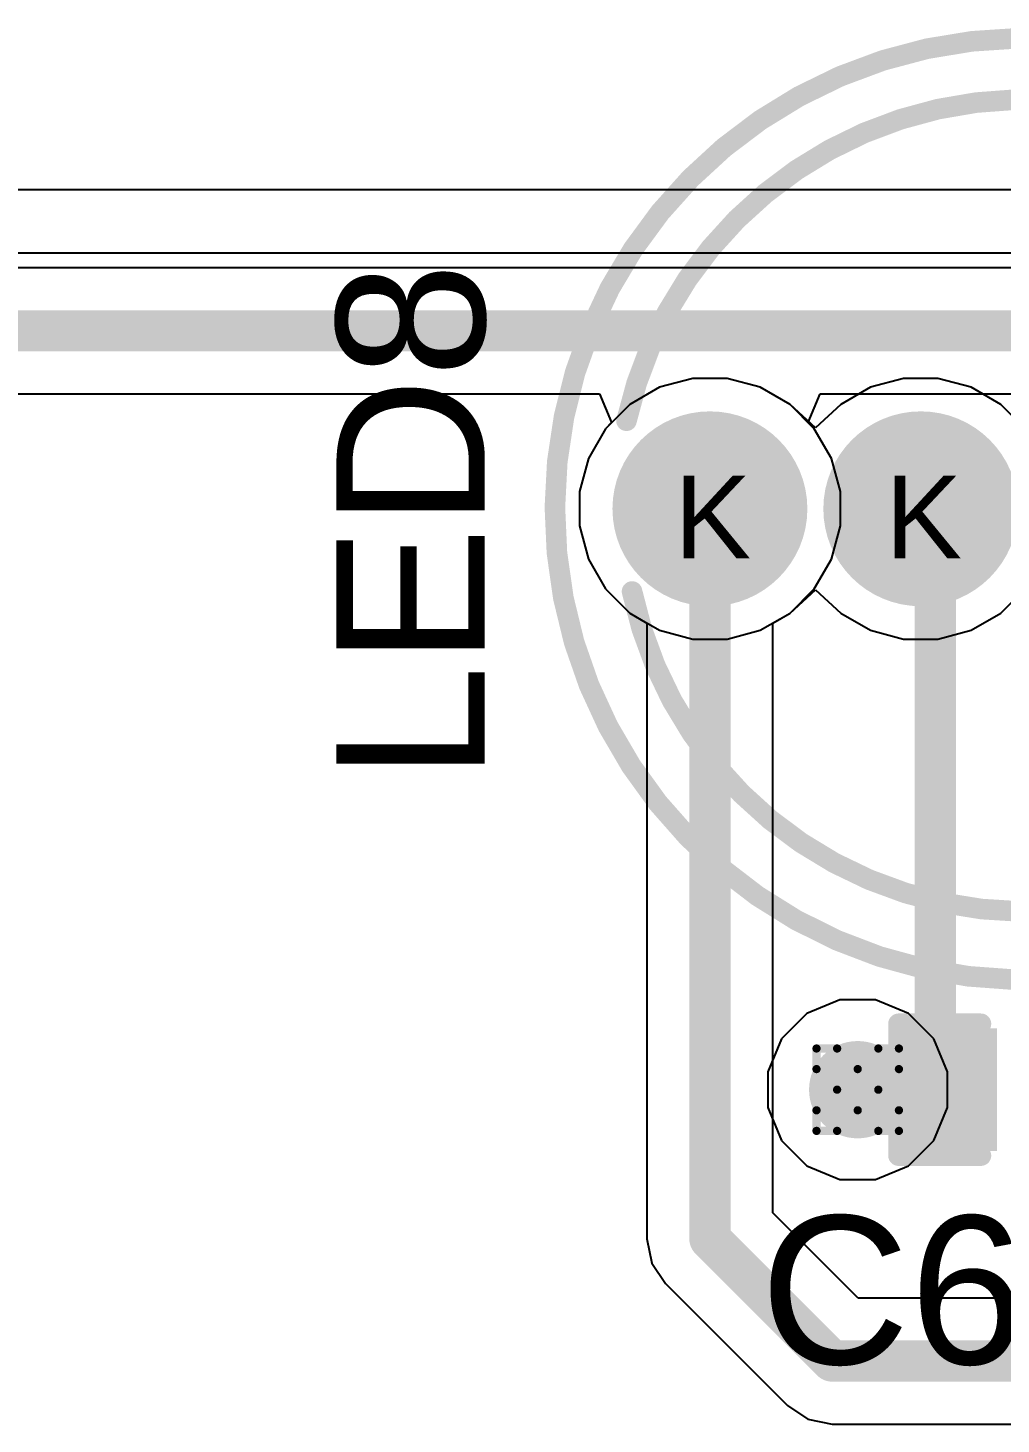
# Model space of a CAD drawing. Header units: inches. Extents: x -11 to 5379, y 0 to 5429.
# Drawn here: x 32.36 to 38.36, y 59.12 to 67.73 of the extents above; entities that cross this region are included whole.
import ezdxf

# ---------------------------------------------------------------- set-up
doc = ezdxf.new("R2010")
doc.units = ezdxf.units.IN
for name, color, linetype in [('Bottom Layer', 5, 'Continuous'), ('Bottom Solder', 6, 'Continuous'), ('Drill Drawing', 1, 'Continuous'), ('GND', 16, 'Continuous'), ('Multi-Layer', 9, 'Continuous'), ('Pad Holes', 156, 'Continuous'), ('PWR', 76, 'Continuous'), ('Top Layer', 1, 'Continuous'), ('Top Overlay', 2, 'Continuous'), ('Top Paste', 8, 'Continuous'), ('Top Solder', 216, 'Continuous'), ('Via Holes', 16, 'Continuous')]:
    doc.layers.add(name, color=color, linetype=linetype)
doc.styles.add('Arial', font='', dxfattribs={"height": 0.2})
doc.styles.get('Arial').set_extended_font_data('Arial')

# ---------------------------------------------------------------- blocks, each defined once
blk = doc.blocks.new('WS2812D_F5_496')
at = {"layer": 'Bottom Layer'}
h = blk.add_hatch(color=5, dxfattribs=at)
edge = h.paths.add_edge_path()
edge.add_arc((-1.95, 0), 0.55, 0, 360)
h = blk.add_hatch(color=5, dxfattribs=at)
edge = h.paths.add_edge_path()
edge.add_arc((-0.65, 0), 0.55, 0, 360)
h = blk.add_hatch(color=5, dxfattribs=at)
edge = h.paths.add_edge_path()
edge.add_arc((0.65, 0), 0.55, 0, 360)
h = blk.add_hatch(color=5, dxfattribs=at)
edge = h.paths.add_edge_path()
edge.add_arc((1.95, 0), 0.55, 0, 360)
at = {"layer": 'Bottom Solder'}
h = blk.add_hatch(color=6, dxfattribs=at)
edge = h.paths.add_edge_path()
edge.add_arc((-1.95, 0), 0.6008, 0, 360)
h = blk.add_hatch(color=6, dxfattribs=at)
edge = h.paths.add_edge_path()
edge.add_arc((-0.65, 0), 0.6008, 0, 360)
h = blk.add_hatch(color=6, dxfattribs=at)
edge = h.paths.add_edge_path()
edge.add_arc((0.65, 0), 0.6008, 0, 360)
h = blk.add_hatch(color=6, dxfattribs=at)
edge = h.paths.add_edge_path()
edge.add_arc((1.95, 0), 0.6008, 0, 360)
at = {"layer": 'GND'}
h = blk.add_hatch(color=16, dxfattribs=at)
edge = h.paths.add_edge_path()
edge.add_arc((-1.95, 0), 0.55, 0, 360)
h = blk.add_hatch(color=16, dxfattribs=at)
edge = h.paths.add_edge_path()
edge.add_arc((-0.65, 0), 0.55, 0, 360)
h = blk.add_hatch(color=16, dxfattribs=at)
edge = h.paths.add_edge_path()
edge.add_arc((0.65, 0), 0.55, 0, 360)
h = blk.add_hatch(color=16, dxfattribs=at)
edge = h.paths.add_edge_path()
edge.add_arc((1.95, 0), 0.55, 0, 360)
at = {"layer": 'Multi-Layer'}
h = blk.add_hatch(color=9, dxfattribs=at)
edge = h.paths.add_edge_path()
edge.add_arc((-1.95, 0), 0.55, 0, 360)
h = blk.add_hatch(color=9, dxfattribs=at)
edge = h.paths.add_edge_path()
edge.add_arc((-0.65, 0), 0.55, 0, 360)
h = blk.add_hatch(color=9, dxfattribs=at)
edge = h.paths.add_edge_path()
edge.add_arc((0.65, 0), 0.55, 0, 360)
h = blk.add_hatch(color=9, dxfattribs=at)
edge = h.paths.add_edge_path()
edge.add_arc((1.95, 0), 0.55, 0, 360)
at = {"layer": 'Pad Holes'}
h = blk.add_hatch(color=7, dxfattribs=at)
edge = h.paths.add_edge_path()
edge.add_arc((-1.95, 0), 0.36, 0, 360)
h = blk.add_hatch(color=7, dxfattribs=at)
edge = h.paths.add_edge_path()
edge.add_arc((-0.65, 0), 0.36, 0, 360)
h = blk.add_hatch(color=7, dxfattribs=at)
edge = h.paths.add_edge_path()
edge.add_arc((0.65, 0), 0.36, 0, 360)
h = blk.add_hatch(color=7, dxfattribs=at)
edge = h.paths.add_edge_path()
edge.add_arc((1.95, 0), 0.36, 0, 360)
at = {"layer": 'PWR'}
h = blk.add_hatch(color=76, dxfattribs=at)
edge = h.paths.add_edge_path()
edge.add_arc((-1.95, 0), 0.55, 0, 360)
h = blk.add_hatch(color=76, dxfattribs=at)
edge = h.paths.add_edge_path()
edge.add_arc((-0.65, 0), 0.55, 0, 360)
h = blk.add_hatch(color=76, dxfattribs=at)
edge = h.paths.add_edge_path()
edge.add_arc((0.65, 0), 0.55, 0, 360)
h = blk.add_hatch(color=76, dxfattribs=at)
edge = h.paths.add_edge_path()
edge.add_arc((1.95, 0), 0.55, 0, 360)
at = {"layer": 'Top Layer'}
h = blk.add_hatch(color=1, dxfattribs=at)
edge = h.paths.add_edge_path()
edge.add_arc((-1.95, 0), 0.55, 0, 360)
h = blk.add_hatch(color=1, dxfattribs=at)
edge = h.paths.add_edge_path()
edge.add_arc((-0.65, 0), 0.55, 0, 360)
h = blk.add_hatch(color=1, dxfattribs=at)
edge = h.paths.add_edge_path()
edge.add_arc((0.65, 0), 0.55, 0, 360)
h = blk.add_hatch(color=1, dxfattribs=at)
edge = h.paths.add_edge_path()
edge.add_arc((1.95, 0), 0.55, 0, 360)
at = {"layer": 'Top Solder'}
h = blk.add_hatch(color=216, dxfattribs=at)
edge = h.paths.add_edge_path()
edge.add_arc((-1.95, 0), 0.6008, 0, 360)
h = blk.add_hatch(color=216, dxfattribs=at)
edge = h.paths.add_edge_path()
edge.add_arc((-0.65, 0), 0.6008, 0, 360)
h = blk.add_hatch(color=216, dxfattribs=at)
edge = h.paths.add_edge_path()
edge.add_arc((0.65, 0), 0.6008, 0, 360)
h = blk.add_hatch(color=216, dxfattribs=at)
edge = h.paths.add_edge_path()
edge.add_arc((1.95, 0), 0.6008, 0, 360)
at = {"layer": 'Top Overlay'}
for points in [[(2.4998, -1.4712, 0.127, 0.127, -3.705201), (2.5109, 1.4495, 0.127, 0.127, 0)], [(-2.4642, 0.5431, 0.127, 0.127, -0.780857), (2.43, 0.68, 0.127, 0.127, 0)], [(2.5072, 0.472, 0.127, 0.127, 0), (2.5109, 1.4495, 0.127, 0.127, 0)], [(2.4998, -1.4712, 0.127, 0.127, 0), (2.5036, -0.4762, 0.127, 0.127, 0)], [(2.3467, -0.8113, 0.127, 0.127, -0.760948), (-2.43, -0.51, 0.127, 0.127, 0)]]:
    blk.add_lwpolyline(points, format="xyseb", dxfattribs=at)
for points in [[(2.4792, 1.4495, 0.0635, 0.0635, 1), (2.5427, 1.4495, 0.0635, 0.0635, 1)], [(2.4792, 1.4495, 0.0635, 0.0635, 1), (2.5427, 1.4495, 0.0635, 0.0635, 1)], [(2.3982, 0.68, 0.0635, 0.0635, 1), (2.4617, 0.68, 0.0635, 0.0635, 1)], [(-2.496, 0.5431, 0.0635, 0.0635, 1), (-2.4325, 0.5431, 0.0635, 0.0635, 1)], [(2.4755, 0.472, 0.0635, 0.0635, 1), (2.539, 0.472, 0.0635, 0.0635, 1)], [(2.4718, -0.4762, 0.0635, 0.0635, 1), (2.5353, -0.4762, 0.0635, 0.0635, 1)], [(-2.4617, -0.51, 0.0635, 0.0635, 1), (-2.3982, -0.51, 0.0635, 0.0635, 1)], [(2.3149, -0.8113, 0.0635, 0.0635, 1), (2.3784, -0.8113, 0.0635, 0.0635, 1)], [(2.468, -1.4712, 0.0635, 0.0635, 1), (2.5315, -1.4712, 0.0635, 0.0635, 1)], [(2.468, -1.4712, 0.0635, 0.0635, 1), (2.5315, -1.4712, 0.0635, 0.0635, 1)]]:
    blk.add_lwpolyline(points, format="xyseb", close=True, dxfattribs=at)
blk = doc.blocks.new('C___0402_654')
at = {"layer": 'Top Layer'}
for points in [[(-0.6985, -0.3175), (-0.6985, 0.3175), (-0.2413, 0.3175), (-0.2413, -0.3175)], [(0.2413, -0.3175), (0.2413, 0.3175), (0.6985, 0.3175), (0.6985, -0.3175)]]:
    blk.add_hatch(color=1, dxfattribs=at).paths.add_polyline_path(points)
at = {"layer": 'Top Paste'}
for points in [[(-0.6985, -0.3175), (-0.6985, 0.3175), (-0.2413, 0.3175), (-0.2413, -0.3175)], [(0.2413, -0.3175), (0.2413, 0.3175), (0.6985, 0.3175), (0.6985, -0.3175)]]:
    blk.add_hatch(color=8, dxfattribs=at).paths.add_polyline_path(points)
at = {"layer": 'Top Solder'}
for points in [[(-0.7585, -0.3775), (-0.7585, 0.3775), (-0.1813, 0.3775), (-0.1813, -0.3775)], [(0.1813, -0.3775), (0.1813, 0.3775), (0.7585, 0.3775), (0.7585, -0.3775)]]:
    blk.add_hatch(color=216, dxfattribs=at).paths.add_polyline_path(points)
at = {"layer": 'Top Overlay'}
for points in [[(-0.7874, -0.4064, 0.127, 0.127, 0), (-0.7874, 0.4064, 0.127, 0.127, 0)], [(-0.7874, 0.4064, 0.127, 0.127, 0), (-0.2794, 0.4064, 0.127, 0.127, 0)], [(0.2794, 0.4064, 0.127, 0.127, 0), (0.7874, 0.4064, 0.127, 0.127, 0)], [(0.7874, -0.4064, 0.127, 0.127, 0), (0.7874, 0.4064, 0.127, 0.127, 0)], [(-0.7874, -0.4064, 0.127, 0.127, 0), (-0.2794, -0.4064, 0.127, 0.127, 0)], [(0.2794, -0.4064, 0.127, 0.127, 0), (0.7874, -0.4064, 0.127, 0.127, 0)]]:
    blk.add_lwpolyline(points, format="xyseb", dxfattribs=at)
for points in [[(-0.8191, 0.4064, 0.0635, 0.0635, 1), (-0.7556, 0.4064, 0.0635, 0.0635, 1)], [(-0.8191, 0.4064, 0.0635, 0.0635, 1), (-0.7556, 0.4064, 0.0635, 0.0635, 1)], [(-0.3111, 0.4064, 0.0635, 0.0635, 1), (-0.2477, 0.4064, 0.0635, 0.0635, 1)], [(0.2477, 0.4064, 0.0635, 0.0635, 1), (0.3111, 0.4064, 0.0635, 0.0635, 1)], [(0.7556, 0.4064, 0.0635, 0.0635, 1), (0.8191, 0.4064, 0.0635, 0.0635, 1)], [(0.7556, 0.4064, 0.0635, 0.0635, 1), (0.8191, 0.4064, 0.0635, 0.0635, 1)], [(-0.8191, -0.4064, 0.0635, 0.0635, 1), (-0.7556, -0.4064, 0.0635, 0.0635, 1)], [(-0.8191, -0.4064, 0.0635, 0.0635, 1), (-0.7556, -0.4064, 0.0635, 0.0635, 1)], [(-0.3111, -0.4064, 0.0635, 0.0635, 1), (-0.2477, -0.4064, 0.0635, 0.0635, 1)], [(0.2477, -0.4064, 0.0635, 0.0635, 1), (0.3111, -0.4064, 0.0635, 0.0635, 1)], [(0.7556, -0.4064, 0.0635, 0.0635, 1), (0.8191, -0.4064, 0.0635, 0.0635, 1)], [(0.7556, -0.4064, 0.0635, 0.0635, 1), (0.8191, -0.4064, 0.0635, 0.0635, 1)]]:
    blk.add_lwpolyline(points, format="xyseb", close=True, dxfattribs=at)

msp = doc.modelspace()

# ---------------------------------------------------------------- hatches: boundary and pattern name
at = {"layer": 'Bottom Layer'}
h = msp.add_hatch(color=5, dxfattribs=at)
edge = h.paths.add_edge_path()
edge.add_arc((37.4788, 61.1853), 0.3, 0, 360)
at = {"layer": 'GND'}
h = msp.add_hatch(color=16, dxfattribs=at)
edge = h.paths.add_edge_path()
edge.add_arc((37.4788, 61.1853), 0.3, 0, 360)
at = {"layer": 'PWR'}
h = msp.add_hatch(color=76, dxfattribs=at)
edge = h.paths.add_edge_path()
edge.add_arc((37.4788, 61.1853), 0.3, 0, 360)
at = {"layer": 'Top Layer'}
h = msp.add_hatch(color=1, dxfattribs=at)
edge = h.paths.add_edge_path()
edge.add_arc((37.4788, 61.1853), 0.3, 0, 360)
at = {"layer": 'Via Holes'}
h = msp.add_hatch(color=7, dxfattribs=at)
edge = h.paths.add_edge_path()
edge.add_arc((37.4788, 61.1853), 0.15, 0, 360)

# ---------------------------------------------------------------- linework, layer by layer
at = {"layer": 'Bottom Layer'}
for p, q in [((36.2574, 65.5159), (36.0741, 65.4101)), ((36.4619, 65.5707), (36.2574, 65.5159)), ((36.6736, 65.5707), (36.4619, 65.5707)), ((36.8781, 65.5159), (36.6736, 65.5707)), ((37.0614, 65.4101), (36.8781, 65.5159)), ((36.0741, 65.4101), (35.9244, 65.2604)), ((37.2111, 65.2604), (37.0614, 65.4101)), ((35.9244, 65.2604), (35.8185, 65.0771)), ((37.3169, 65.0771), (37.2111, 65.2604)), ((35.8185, 65.0771), (35.7637, 64.8726)), ((37.3717, 64.8726), (37.3169, 65.0771)), ((35.7637, 64.8726), (35.7637, 64.6609)), ((37.3717, 64.6609), (37.3717, 64.8726)), ((35.7637, 64.6609), (35.8185, 64.4564)), ((37.3169, 64.4564), (37.3717, 64.6609)), ((35.8185, 64.4564), (35.9244, 64.2731)), ((37.2111, 64.2731), (37.3169, 64.4564)), ((35.9244, 64.2731), (36.0741, 64.1234)), ((37.0614, 64.1234), (37.2111, 64.2731)), ((36.0741, 64.1234), (36.2574, 64.0175)), ((36.8781, 64.0175), (37.0614, 64.1234)), ((36.2574, 64.0175), (36.4619, 63.9627)), ((36.4619, 63.9627), (36.6736, 63.9627)), ((36.6736, 63.9627), (36.8781, 64.0175))]:
    msp.add_line(p, q, dxfattribs=at)
at = {"layer": 'Drill Drawing'}
for points in [[(37.2248, 61.3123, 0.0508, 0.0508, 0), (37.2248, 61.4393, 0.0508, 0.0508, 0)], [(37.2248, 61.4393, 0.0508, 0.0508, 0), (37.3518, 61.4393, 0.0508, 0.0508, 0)], [(37.3518, 61.4393, 0.0508, 0.0508, 0), (37.4788, 61.3123, 0.0508, 0.0508, 0)], [(37.4788, 61.3123, 0.0508, 0.0508, 0), (37.6058, 61.4393, 0.0508, 0.0508, 0)], [(37.6058, 61.4393, 0.0508, 0.0508, 0), (37.7328, 61.4393, 0.0508, 0.0508, 0)], [(37.7328, 61.3123, 0.0508, 0.0508, 0), (37.7328, 61.4393, 0.0508, 0.0508, 0)], [(37.2248, 61.3123, 0.0508, 0.0508, 0), (37.3518, 61.1853, 0.0508, 0.0508, 0)], [(37.6058, 61.1853, 0.0508, 0.0508, 0), (37.7328, 61.3123, 0.0508, 0.0508, 0)], [(37.2248, 61.0583, 0.0508, 0.0508, 0), (37.3518, 61.1853, 0.0508, 0.0508, 0)], [(37.6058, 61.1853, 0.0508, 0.0508, 0), (37.7328, 61.0583, 0.0508, 0.0508, 0)], [(37.2248, 60.9313, 0.0508, 0.0508, 0), (37.2248, 61.0583, 0.0508, 0.0508, 0)], [(37.3518, 60.9313, 0.0508, 0.0508, 0), (37.4788, 61.0583, 0.0508, 0.0508, 0)], [(37.4788, 61.0583, 0.0508, 0.0508, 0), (37.6058, 60.9313, 0.0508, 0.0508, 0)], [(37.7328, 60.9313, 0.0508, 0.0508, 0), (37.7328, 61.0583, 0.0508, 0.0508, 0)], [(37.2248, 60.9313, 0.0508, 0.0508, 0), (37.3518, 60.9313, 0.0508, 0.0508, 0)], [(37.6058, 60.9313, 0.0508, 0.0508, 0), (37.7328, 60.9313, 0.0508, 0.0508, 0)]]:
    msp.add_lwpolyline(points, format="xyseb", dxfattribs=at)
for points in [[(37.2121, 61.4393, 0.0254, 0.0254, 1), (37.2375, 61.4393, 0.0254, 0.0254, 1)], [(37.2121, 61.4393, 0.0254, 0.0254, 1), (37.2375, 61.4393, 0.0254, 0.0254, 1)], [(37.3391, 61.4393, 0.0254, 0.0254, 1), (37.3645, 61.4393, 0.0254, 0.0254, 1)], [(37.3391, 61.4393, 0.0254, 0.0254, 1), (37.3645, 61.4393, 0.0254, 0.0254, 1)], [(37.5931, 61.4393, 0.0254, 0.0254, 1), (37.6185, 61.4393, 0.0254, 0.0254, 1)], [(37.5931, 61.4393, 0.0254, 0.0254, 1), (37.6185, 61.4393, 0.0254, 0.0254, 1)], [(37.7201, 61.4393, 0.0254, 0.0254, 1), (37.7455, 61.4393, 0.0254, 0.0254, 1)], [(37.7201, 61.4393, 0.0254, 0.0254, 1), (37.7455, 61.4393, 0.0254, 0.0254, 1)], [(37.2121, 61.3123, 0.0254, 0.0254, 1), (37.2375, 61.3123, 0.0254, 0.0254, 1)], [(37.2121, 61.3123, 0.0254, 0.0254, 1), (37.2375, 61.3123, 0.0254, 0.0254, 1)], [(37.4661, 61.3123, 0.0254, 0.0254, 1), (37.4915, 61.3123, 0.0254, 0.0254, 1)], [(37.4661, 61.3123, 0.0254, 0.0254, 1), (37.4915, 61.3123, 0.0254, 0.0254, 1)], [(37.7201, 61.3123, 0.0254, 0.0254, 1), (37.7455, 61.3123, 0.0254, 0.0254, 1)], [(37.7201, 61.3123, 0.0254, 0.0254, 1), (37.7455, 61.3123, 0.0254, 0.0254, 1)], [(37.3391, 61.1853, 0.0254, 0.0254, 1), (37.3645, 61.1853, 0.0254, 0.0254, 1)], [(37.3391, 61.1853, 0.0254, 0.0254, 1), (37.3645, 61.1853, 0.0254, 0.0254, 1)], [(37.5931, 61.1853, 0.0254, 0.0254, 1), (37.6185, 61.1853, 0.0254, 0.0254, 1)], [(37.5931, 61.1853, 0.0254, 0.0254, 1), (37.6185, 61.1853, 0.0254, 0.0254, 1)], [(37.2121, 61.0583, 0.0254, 0.0254, 1), (37.2375, 61.0583, 0.0254, 0.0254, 1)], [(37.2121, 61.0583, 0.0254, 0.0254, 1), (37.2375, 61.0583, 0.0254, 0.0254, 1)], [(37.4661, 61.0583, 0.0254, 0.0254, 1), (37.4915, 61.0583, 0.0254, 0.0254, 1)], [(37.4661, 61.0583, 0.0254, 0.0254, 1), (37.4915, 61.0583, 0.0254, 0.0254, 1)], [(37.7201, 61.0583, 0.0254, 0.0254, 1), (37.7455, 61.0583, 0.0254, 0.0254, 1)], [(37.7201, 61.0583, 0.0254, 0.0254, 1), (37.7455, 61.0583, 0.0254, 0.0254, 1)], [(37.2121, 60.9313, 0.0254, 0.0254, 1), (37.2375, 60.9313, 0.0254, 0.0254, 1)], [(37.2121, 60.9313, 0.0254, 0.0254, 1), (37.2375, 60.9313, 0.0254, 0.0254, 1)], [(37.3391, 60.9313, 0.0254, 0.0254, 1), (37.3645, 60.9313, 0.0254, 0.0254, 1)], [(37.3391, 60.9313, 0.0254, 0.0254, 1), (37.3645, 60.9313, 0.0254, 0.0254, 1)], [(37.5931, 60.9313, 0.0254, 0.0254, 1), (37.6185, 60.9313, 0.0254, 0.0254, 1)], [(37.5931, 60.9313, 0.0254, 0.0254, 1), (37.6185, 60.9313, 0.0254, 0.0254, 1)], [(37.7201, 60.9313, 0.0254, 0.0254, 1), (37.7455, 60.9313, 0.0254, 0.0254, 1)], [(37.7201, 60.9313, 0.0254, 0.0254, 1), (37.7455, 60.9313, 0.0254, 0.0254, 1)]]:
    msp.add_lwpolyline(points, format="xyseb", close=True, dxfattribs=at)
at = {"layer": 'GND'}
for p, q in [((36.2574, 65.5159), (36.0741, 65.4101)), ((36.4619, 65.5707), (36.2574, 65.5159)), ((36.6736, 65.5707), (36.4619, 65.5707)), ((36.8781, 65.5159), (36.6736, 65.5707)), ((37.0614, 65.4101), (36.8781, 65.5159)), ((36.0741, 65.4101), (35.9244, 65.2604)), ((37.2111, 65.2604), (37.0614, 65.4101)), ((35.9244, 65.2604), (35.8185, 65.0771)), ((37.3169, 65.0771), (37.2111, 65.2604)), ((35.8185, 65.0771), (35.7637, 64.8726)), ((37.3717, 64.8726), (37.3169, 65.0771)), ((35.7637, 64.8726), (35.7637, 64.6609)), ((37.3717, 64.6609), (37.3717, 64.8726)), ((35.7637, 64.6609), (35.8185, 64.4564)), ((37.3169, 64.4564), (37.3717, 64.6609)), ((35.8185, 64.4564), (35.9244, 64.2731)), ((37.2111, 64.2731), (37.3169, 64.4564)), ((35.9244, 64.2731), (36.0741, 64.1234)), ((37.0614, 64.1234), (37.2111, 64.2731)), ((36.0741, 64.1234), (36.2574, 64.0175)), ((36.8781, 64.0175), (37.0614, 64.1234)), ((36.2574, 64.0175), (36.4619, 63.9627)), ((36.4619, 63.9627), (36.6736, 63.9627)), ((36.6736, 63.9627), (36.8781, 64.0175))]:
    msp.add_line(p, q, dxfattribs=at)
at = {"layer": 'PWR'}
for p, q in [((50.7492, 66.7333), (14.3839, 66.7333)), ((13.9954, 66.3448), (50.7492, 66.3448)), ((36.2574, 65.5159), (36.0741, 65.4101)), ((36.4619, 65.5707), (36.2574, 65.5159)), ((36.6736, 65.5707), (36.4619, 65.5707)), ((36.8781, 65.5159), (36.6736, 65.5707)), ((37.0614, 65.4101), (36.8781, 65.5159)), ((37.5574, 65.5159), (37.374, 65.4101)), ((37.7618, 65.5707), (37.5574, 65.5159)), ((37.9735, 65.5707), (37.7618, 65.5707)), ((38.178, 65.5159), (37.9735, 65.5707)), ((38.3614, 65.4101), (38.178, 65.5159)), ((36.0741, 65.4101), (35.9244, 65.2604)), ((37.2177, 65.2665), (37.0614, 65.4101)), ((37.374, 65.4101), (37.2177, 65.2665)), ((38.5111, 65.2604), (38.3614, 65.4101)), ((35.9244, 65.2604), (35.8185, 65.0771)), ((35.8185, 65.0771), (35.7637, 64.8726)), ((35.7637, 64.8726), (35.7637, 64.6609)), ((35.7637, 64.6609), (35.8185, 64.4564)), ((35.8185, 64.4564), (35.9244, 64.2731)), ((35.9244, 64.2731), (36.0741, 64.1234)), ((37.0614, 64.1234), (37.2177, 64.267)), ((37.2177, 64.267), (37.374, 64.1234)), ((38.3614, 64.1234), (38.5111, 64.2731)), ((36.0741, 64.1234), (36.2574, 64.0175)), ((36.8781, 64.0175), (37.0614, 64.1234)), ((37.374, 64.1234), (37.5574, 64.0175)), ((38.178, 64.0175), (38.3614, 64.1234)), ((36.2574, 64.0175), (36.4619, 63.9627)), ((36.4619, 63.9627), (36.6736, 63.9627)), ((36.6736, 63.9627), (36.8781, 64.0175)), ((37.5574, 64.0175), (37.7618, 63.9627)), ((37.7618, 63.9627), (37.9735, 63.9627)), ((37.9735, 63.9627), (38.178, 64.0175)), ((37.3686, 61.7393), (37.165, 61.655)), ((37.589, 61.7393), (37.3686, 61.7393)), ((37.7926, 61.655), (37.589, 61.7393)), ((37.165, 61.655), (37.0091, 61.4991)), ((37.9484, 61.4991), (37.7926, 61.655)), ((37.0091, 61.4991), (36.9248, 61.2955)), ((38.0328, 61.2955), (37.9484, 61.4991)), ((36.9248, 61.2955), (36.9248, 61.0751)), ((38.0328, 61.0751), (38.0328, 61.2955)), ((36.9248, 61.0751), (37.0091, 60.8715)), ((37.9484, 60.8715), (38.0328, 61.0751)), ((37.0091, 60.8715), (37.165, 60.7157)), ((37.7926, 60.7157), (37.9484, 60.8715)), ((37.165, 60.7157), (37.3686, 60.6313)), ((37.589, 60.6313), (37.7926, 60.7157)), ((37.3686, 60.6313), (37.589, 60.6313))]:
    msp.add_line(p, q, dxfattribs=at)
at = {"layer": 'Top Layer'}
for p, q in [((40.8657, 66.2525), (26.6784, 66.2525)), ((30.1772, 65.4756), (35.8881, 65.4756)), ((35.8881, 65.4756), (35.9618, 65.2978)), ((37.1737, 65.2978), (37.2473, 65.4756)), ((37.2473, 65.4756), (38.4881, 65.4756)), ((35.9244, 65.2604), (35.8185, 65.0771)), ((35.9618, 65.2978), (35.9244, 65.2604)), ((37.2111, 65.2604), (37.1737, 65.2978)), ((37.3169, 65.0771), (37.2111, 65.2604)), ((35.8185, 65.0771), (35.7637, 64.8726)), ((37.3717, 64.8726), (37.3169, 65.0771)), ((35.7637, 64.8726), (35.7637, 64.6609)), ((37.3717, 64.6609), (37.3717, 64.8726)), ((35.7637, 64.6609), (35.8185, 64.4564)), ((37.3169, 64.4564), (37.3717, 64.6609)), ((35.8185, 64.4564), (35.9244, 64.2731)), ((37.2111, 64.2731), (37.3169, 64.4564)), ((35.9244, 64.2731), (36.0741, 64.1234)), ((37.0614, 64.1234), (37.2111, 64.2731)), ((36.0741, 64.1234), (36.1793, 64.0626)), ((36.1793, 64.0626), (36.1793, 60.2652)), ((36.9562, 64.0626), (37.0614, 64.1234)), ((36.9562, 60.4261), (36.9562, 64.0626)), ((37.4816, 59.9007), (36.9562, 60.4261)), ((36.1793, 60.2652), (36.2088, 60.1165)), ((36.2088, 60.1165), (36.293, 59.9905)), ((36.293, 59.9905), (37.046, 59.2375)), ((41.8349, 59.9007), (37.4816, 59.9007)), ((37.046, 59.2375), (37.1721, 59.1533)), ((37.1721, 59.1533), (37.3207, 59.1237)), ((37.3207, 59.1237), (41.674, 59.1237))]:
    msp.add_line(p, q, dxfattribs=at)
for points in [[(26.6784, 65.8641, 0.254, 0.254, 0), (40.8657, 65.8641, 0.254, 0.254, 0)], [(36.5677, 60.2652, 0.254, 0.254, 0), (36.5677, 64.7667, 0.254, 0.254, 0)], [(37.8677, 64.7667, 0.254, 0.254, 0), (37.9577, 64.6767, 0.254, 0.254, 0)], [(37.9577, 61.2754, 0.254, 0.254, 0), (37.9577, 64.6767, 0.254, 0.254, 0)], [(37.9577, 61.2754, 0.254, 0.254, 0), (38.0478, 61.1853, 0.254, 0.254, 0)], [(37.4788, 61.1853, 0.254, 0.254, 0), (38.0478, 61.1853, 0.254, 0.254, 0)], [(36.5677, 60.2652, 0.254, 0.254, 0), (37.3207, 59.5122, 0.254, 0.254, 0)], [(37.3207, 59.5122, 0.254, 0.254, 0), (41.8349, 59.5122, 0.254, 0.254, 0)]]:
    msp.add_lwpolyline(points, format="xyseb", dxfattribs=at)
for points in [[(36.5042, 64.7667, 0.127, 0.127, 1), (36.6312, 64.7667, 0.127, 0.127, 1)], [(37.8042, 64.7667, 0.127, 0.127, 1), (37.9312, 64.7667, 0.127, 0.127, 1)], [(37.8942, 64.6767, 0.127, 0.127, 1), (38.0212, 64.6767, 0.127, 0.127, 1)], [(37.8942, 64.6767, 0.127, 0.127, 1), (38.0212, 64.6767, 0.127, 0.127, 1)], [(37.8942, 61.2754, 0.127, 0.127, 1), (38.0212, 61.2754, 0.127, 0.127, 1)], [(37.8942, 61.2754, 0.127, 0.127, 1), (38.0212, 61.2754, 0.127, 0.127, 1)], [(37.4153, 61.1853, 0.127, 0.127, 1), (37.5423, 61.1853, 0.127, 0.127, 1)], [(37.9843, 61.1853, 0.127, 0.127, 1), (38.1113, 61.1853, 0.127, 0.127, 1)], [(37.9843, 61.1853, 0.127, 0.127, 1), (38.1113, 61.1853, 0.127, 0.127, 1)], [(36.5042, 60.2652, 0.127, 0.127, 1), (36.6312, 60.2652, 0.127, 0.127, 1)], [(36.5042, 60.2652, 0.127, 0.127, 1), (36.6312, 60.2652, 0.127, 0.127, 1)], [(37.2572, 59.5122, 0.127, 0.127, 1), (37.3842, 59.5122, 0.127, 0.127, 1)], [(37.2572, 59.5122, 0.127, 0.127, 1), (37.3842, 59.5122, 0.127, 0.127, 1)]]:
    msp.add_lwpolyline(points, format="xyseb", close=True, dxfattribs=at)

# ---------------------------------------------------------------- block references
for name, p in [('WS2812D_F5_496', (38.5177, 64.7667)), ('C___0402_654', (38.5177, 61.1853))]:
    msp.add_blockref(name, p)

# ---------------------------------------------------------------- texts
at = {"layer": 'Drill Drawing', "style": 'Arial'}
for p in [(36.3476, 64.462), (37.6476, 64.462)]:
    msp.add_text('K', height=0.508, dxfattribs=at).set_placement(p)
at = {"layer": 'Top Overlay', "style": 'Arial'}
msp.add_text('LED8', height=0.9144, rotation=90, dxfattribs=at).set_placement((35.1797, 63.0909))
msp.add_text('C66', height=0.9144, dxfattribs=at).set_placement((36.8765, 59.4934))

doc.saveas('drawing.dxf')
